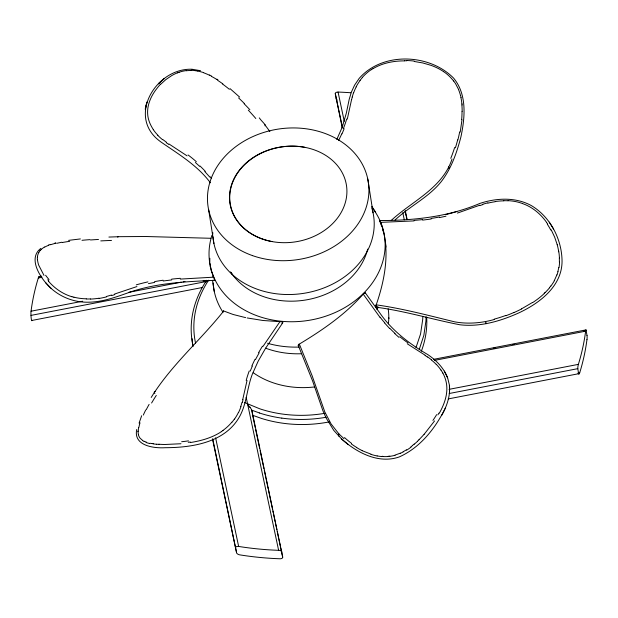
<?xml version="1.0" encoding="UTF-8"?>
<svg xmlns="http://www.w3.org/2000/svg" width="618" height="618" viewBox="0 0 618 618"><rect width="100%" height="100%" fill="white"/><g stroke="black" fill="none" stroke-linecap="round" stroke-linejoin="round"><path stroke-width="0.93" d="M117.86 237.297L117.953 236.686L145.755 236.509L210.846 238.285M136.732 429.471C133.187 445.748 153.797 448.444 165.176 447.71C192.584 447.625 225.694 442.457 239.985 415.875L240.047 415.775C246.829 402.751 247.1 387.656 252.368 374.083L258.193 361.136L265.578 348.266L282.82 322.689L282.395 321.986L280.742 321.553M209.842 258.285L209.78 262.102M214.817 280.309L211.194 270.46L209.842 263.098M37.443 257.297L37.551 256.169A41.553 21.29 20.2 0 1 37.752 255.087A44.264 22.681 18.1 0 1 38.81 252.523M462.001 119.699L460.209 132.097M39.413 277.034A3.121 0.703 -81.4 0 0 38.301 278.015A280.016 227.965 -8.9 0 0 31.047 311.202C30.661 312.893 31.163 322.712 32.229 320.487M449.047 389.348L578.371 364.365A280.016 227.965 -8.9 0 0 585.632 331.178L586.003 329.842L587 335.435M558.772 267.54L557.892 271.665M351.565 99.598L347.293 119.119M242.704 399.691L247.03 380.518M375.86 305.949L375.79 307.123L376.478 306.806M242.055 402.295L240.742 406.59M352.214 96.987L353.527 92.723M139.089 423.121L141.661 415.729M342.217 127.215L346.304 113.202L349.247 99.135L351.387 92.082L354.57 85.176L359.104 78.486C382.426 51.572 429.61 53.542 453.743 78.277C467.2 94.708 465.014 117.683 460.881 137.065C456.702 152.893 451.248 168.853 441.02 181.901L440.935 182.009C428.266 197.598 409.51 206.342 395.049 220.039M376.153 305.06C385.261 278.741 390.692 248.915 380.518 222.117M556.895 274.863L554.269 280.688M344.141 128.729L342.024 133.874M250.213 371.124L252.345 366.065M365.138 293.558L365.029 292.577L363.871 293.38M419.29 349.301L423.848 335.381L425.902 321.198A117.938 96.014 -8.9 0 0 426.026 316.802M282.797 322.735L281.847 323.191M452.021 159.089C442.38 188.289 412.415 200.912 391.318 220.34M416.022 347.509L420.564 333.952L422.704 319.552A114.987 93.612 -8.9 0 0 422.812 316.501M336.802 139.459L342.287 127.022M298.556 344.597L298.2 345.269L312.569 380.889L322.874 410.661L326.049 417.845L333.805 430.452L341.8 439.182C356.887 452.623 378.409 464.056 398.942 457.042L399.097 456.996C420.17 447.695 435.335 428.39 445.323 408.158M441.685 415.404C446.799 406.281 450.514 395.953 449.417 385.346L449.518 392.886L449.433 385.223L447.656 377.915L444.334 371.063M363.407 293.905C345.408 314.431 322.588 330.082 299.344 344.079L312.16 375.837L324.798 411.905L331.063 423.909L338.811 433.774L338.54 435.929A1.244 0.772 -43.5 0 0 339.035 435.984M255.551 359.429L259.143 352.847M38.741 252.492L39.977 250.63M439.336 413.187C444.095 404.697 447.772 395.01 446.667 385.114A46.674 38.942 -15.5 0 0 446.412 383.322A44.419 37.088 -14.7 0 0 445.624 379.846A47.903 39.992 -12.8 0 0 442.89 373.133M151.209 397.451C171.078 365.292 200.348 340.41 223.708 310.985L233.117 314.477L245.655 317.637M263.021 346.374L280.031 321.522M208.621 280.201C200.201 292.832 194.794 307.617 193.967 322.828A114.948 93.581 -8.9 0 0 195.512 342.99L195.574 343.284M434.554 420.935L424.157 434.284M550.754 286.057L549.394 287.764M206.458 280.271L205.918 282.256M160.641 84.28L165.925 79.529L171.765 75.574A62.82 51.549 49.6 0 1 176.586 73.179L177.42 72.847M40.749 248.459C28.652 257.629 38.563 274.709 46.195 283.291M418.934 439.738L419.692 438.989A62.82 34.531 -44.6 0 0 424.118 434.253M544.219 293.264L544.991 292.523M41.267 249.278L44.442 246.991M414.176 444.072L412.523 445.439M221.344 431.696C212.067 437.822 201.128 440.835 190.244 442.558M532.5 302.457L521.476 308.892M406.574 449.75L403.121 451.781M373.087 68.629C382.557 62.966 393.743 60.819 404.674 60.888M155.087 391.379L154.237 392.121L154.4 392.886A1.244 0.734 33.6 0 0 154.871 393.349M400.356 453.156L395.056 455.095M48.505 245.083L50.043 244.512M479.692 205.238L457.39 213.079M114.577 294.044L136.933 286.559M111.541 295.025L106.435 296.486M482.728 204.257L487.834 202.828M494.33 319.483C481.453 323.106 467.787 324.249 454.578 321.831C428.622 315.489 402.758 308.567 376.231 304.844M54.956 243.029L55.805 242.812M445.972 216.2L439.653 217.551M148.39 283.654L154.716 282.387M433.419 359.375L585.926 329.904M38.957 276.671L41.777 276.13M38.308 278.015L41.947 277.312M31.047 311.202L82.681 301.229M128.683 292.337L181.252 282.179M183.129 281.816L185.006 281.453M31 315.396L205.817 281.623C197.474 294.4 192.128 309.27 191.302 324.566A117.938 96.014 -8.9 0 0 192.878 345.238L193.133 346.381M31.796 320.472L202.063 287.571M493.334 348.305L495.157 347.957M512.453 344.612L514.276 344.265M583.469 330.893L586.204 330.367M434.485 360.379L585.632 331.178M449.178 393.511L577.807 368.66A3.121 0.633 -80.5 0 1 578.386 364.489M577.876 373.172L579.692 372.816A280.016 227.965 -8.9 0 0 586.953 339.63M448.158 398.934L578.602 373.728L577.807 368.66M326.234 417.243C311.603 419.831 296.563 420.17 281.847 418.108M324.79 413.326C310.754 415.721 296.354 416.014 282.248 414.037A114.948 93.581 -8.9 0 1 259.753 408.799L244.419 402.472M68.583 240.363L80.394 238.934M431.186 219.011L422.642 220.108M163.191 280.997L171.742 279.915M389.803 456.146L388.042 456.316M180.958 443.739L164.89 444.496A62.82 23.391 -11.5 0 1 159.32 444.265M180.286 279.089L213.689 277.165M414.091 220.904L380.611 222.356M209 280.603C182.719 281.793 156.091 283.43 130.946 291.789C117.312 296.594 103.5 301.955 88.845 302.202C72.569 302.696 56.423 295.605 45.995 283.083L51.093 288.367M191.889 69.247C156.03 67.887 126.172 117.072 160.495 141.646L160.649 141.785C178.324 154.06 197.335 165.222 210.421 182.812M252.445 415.582L252.468 414.315M203.144 280.85L214.763 280.363L214.137 279.266M108.907 237.057L118.03 236.748M380.626 223.415C380.333 222.681 380.031 221.947 379.807 221.182C379.784 220.989 379.622 220.711 379.746 220.549C413.813 220.526 448.228 216.879 479.846 203.438C496.447 197.914 515.536 196.964 531.287 205.555L531.333 205.578C550.476 216.972 561.901 239.351 562.056 261.375C561.893 286.443 539.514 303.206 518.911 312.863C500.495 321.121 480.294 327.177 459.9 324.774C431.82 319.321 404.311 310.846 375.821 307.161M279.761 321.522L279.251 321.514M190.947 70.29L194.747 70.514M278.401 321.507L277.389 321.484M277.049 321.476L263.013 320.495L247.154 317.953M259.313 117.876C260.927 120.433 264.265 123.268 265.439 125.354A1.244 0.502 -38 0 1 265.029 125.833M382.109 456.308L382.936 456.362M158.362 444.249L159.259 444.311M414.245 61.476L422.789 62.951L431.032 65.353A62.82 62.688 30.8 0 1 437.026 67.864L437.984 68.343A50.993 50.869 30.7 0 1 439.846 69.332A52.862 52.692 30.7 0 1 443.539 71.603M153.225 443.716L151.611 443.461M192.213 69.278L200.518 70.699M197.806 70.985L203.654 72.576M299.104 345.933L298.216 345.338M71.889 296.733C62.712 294.006 54.569 288.328 48.366 281.09M371.039 454.168L362.202 450.707M259.39 412.94L251.827 410.19L249.996 407.023M146.551 442.225L144.164 441.267M522.542 203.585C532.353 206.968 540.626 213.928 546.559 222.356M209.456 74.994L211.387 75.968M379.746 220.549L380.279 221.514M217.011 79.189L217.922 79.768M425.261 355.28L407.254 343.778M169.008 144.002L187.069 155.86M142.534 440.364L140.147 438.247A42.526 19.645 -24.6 0 1 138.702 435.651L138.37 434.686M443.546 71.595L445.315 72.839A41.553 41.36 31.6 0 1 446.984 74.145A44.264 43.909 34.2 0 1 450.916 77.853L453.712 81.028M166.621 142.379L162.828 139.552M427.648 356.903L431.441 359.761M448.421 166.899L449.572 168.405A1.244 0.463 27.1 0 1 448.907 168.405M230.043 88.652L239.668 97.119M341.63 439.043L348.305 444.659M399.004 337.397L394.809 333.65M195.35 162.457L199.56 166.288M343.925 438.656L338.811 433.774M389.549 328.436L384.589 322.944M204.836 171.572L209.788 177.08M379.931 317.281L363.229 294.114M264.697 124.512L269.857 131.51M365.284 292.824L382.264 316.393C394.384 332.376 410.561 344.512 427.749 354.562C436.308 360.325 443.855 368.019 447.594 377.799M43.994 275.412L38.695 265.137A62.82 31.897 22.3 0 1 37.737 261.414L37.613 260.804A50.993 25.941 22 0 1 37.428 259.622M371.858 206.427L375.667 212.252M549.271 222.156L553.496 228.946M551.202 229.803L554.632 237.073L557.227 244.713M458.564 89.425L455.62 83.778A41.244 40.355 40.7 0 0 453.674 81.051M212.87 276.339L213.102 276.918M380.657 223.5L381.569 225.918M223.43 311.804L223.337 310.877A6.126 1.29 62.6 0 1 223.561 310.792M382.859 229.888L383.314 231.511M460.58 95.481L461.067 97.59M485.478 321.53L486.127 323.693L486.173 323.036M405.277 210.661L407.169 219.591M405.122 211.271L406.072 215.736M406.258 216.624L406.829 219.305M402.781 212.654L404.303 219.83M344.265 121.321L338.061 92.059A280.016 227.965 -8.9 0 1 350.769 92.762M338.061 92.09A3.005 1.7 6.6 0 0 335.25 93.65L342.442 127.362M342.295 127.996L335.296 93.658M255.249 427.679L252.615 415.265L261.321 418.378A117.783 95.883 -8.9 0 0 329.317 421.901M255.628 429.456L259.575 448.081M260.139 450.738L263.901 468.483M264.28 470.252L265.779 477.351M265.972 478.239L267.664 486.219M267.849 487.108L268.227 488.884M268.598 490.653L269.541 495.088M269.734 495.976L271.426 503.964M271.611 504.844L272.553 509.286M272.924 511.055L273.303 512.832M273.488 513.72L275.18 521.7M275.373 522.589L276.879 529.68M277.25 531.457L278.757 538.556M278.942 539.437L280.634 547.424M280.827 548.313L281.198 550.082M281.576 551.859L282.704 557.181A3.005 1.73 7.5 0 1 279.939 558.772A280.016 227.965 -8.9 0 1 239.962 554.894A3.121 1.676 18 0 1 236.501 552.677M246.211 397.467L278.618 550.321A3.005 1.7 6.6 0 1 281.955 552.106M215.612 437.807L238.641 546.436A280.016 227.965 -8.9 0 0 278.618 550.321M212.685 438.672L236.578 552.685L212.723 440.17M558.579 250.769L558.742 251.789M367.756 178.95L373.048 212.77M282.704 557.181L251.827 410.19L252.368 413.681M208.637 209.695L213.928 243.515M212.515 280.278L214.268 291.472M210.236 266.088L210.359 267.053M385.485 242.495L385.964 247.1M462.032 103.94L462.125 104.99M559.336 258.015L559.375 260.132A41.553 36.408 -69 0 1 559.375 262.21M137.899 431.078L137.914 431.611M505.779 315.458A139.653 136.864 36.7 0 1 494.222 319.127M513.836 312.523A149.409 147.269 58.9 0 1 505.887 315.721M521.515 308.969A138.818 136.817 76.6 0 1 513.867 312.6M532.608 302.635A96.045 93.635 -75.4 0 0 539.529 297.644A78.192 75.798 -70.8 0 0 544.35 293.411M549.487 287.849A58.942 56.702 -67.5 0 1 545.076 292.615M554.354 280.734A42.526 40.587 -65.7 0 1 550.823 286.119M557.977 271.681A41.244 38.107 -65.6 0 1 556.972 274.886M559.553 262.202A44.264 39.398 -67.8 0 1 559.012 267.563M559.421 258A52.862 45.933 -69.8 0 0 559.089 253.789A50.993 44.079 -70.3 0 0 558.788 251.773M557.204 244.72A62.82 54.175 -70.6 0 1 558.556 250.777M547.363 224.241A82.766 73.89 -60.7 0 1 550.785 230.074M546.497 222.403A86.319 78.022 -53 0 1 547.618 224.04M522.565 203.538A46.674 39.907 -8.7 0 0 520.572 202.889A44.419 37.814 -8.2 0 0 516.571 201.785A47.903 40.363 -7.4 0 0 508.096 200.657M503.809 200.711A52.831 44.21 -7.1 0 1 508.081 200.796M495.25 201.522A56.315 47.192 -7.1 0 1 503.809 200.842M487.926 203.137A64.241 54.461 -7.1 0 1 495.273 201.7M479.831 205.585A107.547 95.126 -5.7 0 1 482.859 204.604M456.818 211.549A140.456 116.3 -10.3 0 1 445.555 214.608M439.537 216.988A164.836 143.013 -9.6 0 1 431.109 218.44M422.596 219.591A233.457 206.883 -9.7 0 1 414.068 220.387M100.78 240.904A139.653 26.203 -0.6 0 1 111.503 240.433M90.491 239.969A149.409 38.973 0.4 0 1 98.501 239.452M81.993 240.302A138.818 42.789 1.3 0 1 89.865 239.645M62.325 242.511A96.045 38.548 4 0 1 69.68 241.329M56.64 243.361A78.192 33.225 5 0 1 61.9 242.241M50.491 244.767A58.942 26.389 6.2 0 1 55.396 243.33M44.705 247.107A42.526 19.776 7.5 0 1 48.783 245.238M40.062 250.661A41.244 20.595 12.7 0 1 41.367 249.324M37.404 259.622A52.862 26.991 21.3 0 1 37.397 257.281M49.007 279.537A82.766 45.848 16.3 0 1 45.608 275.257M48.83 280.989A86.319 50.475 12.6 0 1 47.748 279.722M73.89 297.227A46.674 35.875 -9.1 0 1 71.927 296.679M73.928 297.165A44.419 34.338 -9.5 0 0 77.899 298.015A47.903 37.52 -10.2 0 0 86.281 298.818M90.506 298.934A52.831 41.73 -10.5 0 1 86.257 298.973M99.089 298.208A56.315 44.411 -10.5 0 1 90.498 299.081M106.559 296.856A64.241 49.934 -10.4 0 1 99.119 298.44M114.817 294.57A107.547 78.339 -11 0 1 111.758 295.558M136.284 284.859A140.456 112.298 -7.6 0 1 147.918 281.893M154.554 281.623A164.836 124.048 -8.4 0 1 163.082 280.224M171.68 279.135A233.457 169.633 -8.4 0 1 180.263 278.309M151.595 403.013A139.653 43.886 -42.1 0 1 156.292 395.412M146.273 409.657A149.409 54.33 -38.7 0 1 149.116 404.373M143.306 415.087A138.818 54.538 -36.1 0 1 145.717 409.997M138.865 427.494A96.045 42.472 -30.2 0 1 140.016 422.812M138.27 430.931A78.192 35.342 -28.4 0 1 138.61 427.602M138.455 434.655A58.942 27.061 -26.4 0 1 138.092 431.542M144.017 441.352A41.244 18.355 -19 0 1 142.418 440.425M149.587 443.492A44.264 18.169 -14.3 0 1 146.08 442.48M151.503 443.539A41.553 16.338 -12.8 0 1 149.981 443.237M156.447 444.249A52.862 20.232 -12.1 0 1 153.032 443.84M158.262 444.334A50.993 19.15 -11.6 0 1 156.532 444.195M188.49 440.873A82.766 38.115 -13.8 0 1 181.653 441.731M190.305 441.994A86.319 44.434 -14.9 0 1 188.212 442.31M223.021 430.452A46.674 36.925 -15 0 1 221.298 431.642M222.974 430.406A44.419 35.35 -14.7 0 0 226.173 427.895A47.903 38.571 -13.9 0 0 231.843 422.187M234.33 419.151A52.831 42.82 -13.2 0 1 231.951 422.241M238.339 412.615A56.315 45.593 -13.3 0 1 234.431 419.197M240.95 406.621A64.241 51.595 -14.7 0 1 238.486 412.646M243.005 399.691A107.547 83.924 -20.8 0 1 242.372 402.31M246.203 380.418A140.456 112.345 -10.3 0 1 249.247 370.939M251.85 365.972A164.836 128.297 -16.5 0 1 255.033 359.305M258.587 352.708A233.457 178.177 -19.2 0 1 262.457 346.204M454.663 147.463A139.653 119.181 76.9 0 1 450.769 158.339M457.668 139.877A149.409 131.912 71.2 0 1 455.389 147.833M459.668 131.935A138.818 125.068 67.1 0 1 457.861 139.962M462.032 111.286A96.045 89.718 57 0 1 461.661 119.645M461.893 104.998A78.192 73.681 53.8 0 1 462.156 111.302M460.935 97.613A58.942 56.029 50.4 0 1 461.909 103.948M458.486 89.456A42.526 40.726 47.6 0 1 460.495 95.496M406.86 60.525A82.766 81.622 18.2 0 1 414.284 61.082M404.674 60.734A86.319 84.063 14.2 0 1 406.86 60.773M371.31 69.687A46.674 38.857 -2.1 0 1 373.056 68.59M371.264 69.641A44.419 36.81 -2.6 0 0 368.027 71.997A47.903 39.313 -3.7 0 0 362.31 77.459M360 80.479A52.831 43.121 -4.5 0 1 362.395 77.513M356.123 86.86A56.315 46.01 -4.4 0 1 360.085 80.518M353.658 92.754A64.241 52.8 -2.8 0 1 356.207 86.891M351.627 99.606A107.547 89.54 4.6 0 1 352.291 97.003M346.675 119.019A140.456 116.254 -7.4 0 1 343.392 128.544M341.785 133.797A164.836 138.764 -0.1 0 1 338.564 140.479M351.627 443.423A139.653 99.22 -79.1 0 1 344.512 437.552M356.756 447.502A149.409 108.482 -73 0 1 351.403 443.971M362.233 450.646A138.818 101.553 -68.7 0 1 356.71 447.625M377.15 455.968A96.045 70.012 -59.6 0 1 370.962 454.346M382.024 456.586A78.192 56.624 -57.1 0 1 377.173 455.906M387.996 456.532A58.942 42.217 -54.7 0 1 382.874 456.532M395.041 455.288A42.526 30.05 -52.7 0 1 389.773 456.308M403.145 451.943A41.244 27.107 -48.1 0 1 400.364 453.311M411.047 447.123A44.264 26.528 -45.5 0 1 406.667 450.174M412.569 445.524A41.553 23.893 -44.8 0 1 410.916 446.814M417.498 441.314A52.862 29.695 -44.7 0 1 414.253 444.203M418.989 439.8A50.993 28.219 -44.6 0 1 417.459 441.26M436.64 414.647A82.766 52.136 -42.5 0 1 432.917 420.418M438.873 413.102A86.319 58.208 -40.5 0 1 437.861 414.863M440.974 370.035A52.831 44.056 -11.6 0 1 442.859 373.148M436.262 364.296A56.315 46.983 -11.8 0 1 440.928 370.066M431.287 359.9A64.241 53.859 -13.6 0 1 436.192 364.35M425.091 355.474A107.547 92.314 -20.5 0 1 427.486 357.08M408.104 342.959A140.456 114.345 -11.7 0 1 399.815 336.717M395.049 333.457A164.836 137.783 -18.2 0 1 389.765 328.274M384.744 322.835A233.457 196.802 -22 0 1 380.07 317.188M248.289 110.135A139.653 63.847 39.2 0 1 255.821 118.517M244.125 103.762A149.409 77.768 37.5 0 1 249.865 109.718M238.54 97.86A138.818 78.053 36.5 0 1 244.489 103.631M222.681 84.141A96.045 62.171 35.1 0 1 229.371 89.316M217.606 80.309A78.192 52.399 35 0 1 222.859 83.909M211.271 76.284A58.942 40.873 35 0 1 216.848 79.498M203.631 72.793A42.526 30.321 35.4 0 1 209.386 75.203M194.77 70.63A41.244 31.595 38.9 0 1 197.814 71.109M186.273 70.761A44.264 35.55 44.3 0 1 190.993 70.506M186.219 70.606A41.553 33.797 46.8 0 0 184.419 70.885L182.604 71.232A52.862 43.221 48.2 0 0 179.096 72.283M177.428 72.87A50.993 41.8 49.2 0 1 179.089 72.26M160.533 84.187A82.766 67.601 39.2 0 0 156.648 88.83A86.319 70.29 32.9 0 0 155.558 90.236C150.352 97.389 146.744 106.226 147.764 115.203A46.674 36.833 -3 0 0 148.003 116.902A44.419 35.072 -3.7 0 0 148.799 120.193A47.903 37.891 -5.4 0 0 151.534 126.574A52.831 41.877 -6.4 0 0 153.341 129.587M157.876 135.226A56.315 44.612 -6.3 0 1 153.272 129.618M162.604 139.73A64.241 50.537 -4.8 0 1 157.744 135.303M168.644 144.311A107.547 81.151 0.2 0 1 166.25 142.673M188.073 154.963A140.456 114.253 -6.1 0 1 196.339 161.715M200.016 165.995A164.836 129.286 -0.7 0 1 205.276 171.317M210.244 176.848A233.457 179.707 2.1 0 1 211.441 178.262M377.498 306.628A88.428 71.989 -8.9 0 1 376.432 308.166M299.004 347.069A88.428 71.989 -8.9 0 1 267.532 343.284M222.936 312.129A88.428 71.989 -8.9 0 1 213.11 282.99M372.422 207.996A88.42 71.982 -8.9 0 1 342.009 309.162A88.42 71.982 -8.9 0 1 220.95 289.603A88.459 72.02 -8.9 0 1 211.935 235.296M367.664 249.093A73.689 59.992 -8.9 0 1 305.864 299.962A73.689 59.992 -8.9 0 1 230.553 271.881M363.477 294.106A7.084 2.395 -54.5 0 1 363.909 293.604M298.432 344.543A6.126 3.476 0.9 0 1 299.058 344.11M280.124 321.692A7.084 3.283 10.7 0 1 280.796 321.723M380.286 221.059A7.084 1.506 74.4 0 1 380.564 221.707M375.667 306.041A6.126 2.148 -66.2 0 1 375.983 305.076M232.298 274.438A73.797 60.077 -8.9 0 1 230.885 272.407M378.224 307.061A81.058 65.987 -8.9 0 1 376.98 309.649M301.715 353.728A81.058 65.987 -8.9 0 1 265.601 348.166M235.682 547.594A3.121 1.645 17 0 1 238.641 546.521M247.795 404.767A14.6 2.835 56.4 0 1 249.973 407.54M281.8 418.139A117.938 96.014 -8.9 0 1 259.336 412.971M426.683 317.219A117.899 95.983 -8.9 0 1 421.352 351.194M192.847 345.694A117.899 95.983 -8.9 0 1 192.113 338.695M579.676 372.747A3.121 0.688 -80.3 0 1 578.564 373.875M587.007 335.381A3.005 0.433 -88.3 0 1 586.969 339.699M337.204 99.946A3.005 1.669 7.3 0 1 336.053 98.725M371.75 207.81A81.058 65.987 -8.9 0 1 306.157 292.924A81.058 65.987 -8.9 0 1 212.94 236.764M212.793 234.214A81.058 65.987 -8.9 0 1 212.762 232.515M271.935 241.553A58.949 47.995 -8.9 0 1 232.074 183.932A58.949 47.995 -8.9 0 1 304.728 147.308M388.158 308.768A81.058 65.987 -8.9 0 1 388.374 323.832M314.523 386.945A81.058 65.987 -8.9 0 1 253.21 372.7M388.606 318.556A5.716 4.658 -8.9 0 1 389.062 318.587M388.521 317.613A9.316 7.586 -8.9 0 1 388.876 317.629M145.276 109.185L146.86 102.186L145.276 109.185M158.486 83.77L163.886 78.849L158.486 83.77M252.6 255.643A81.058 65.987 -8.9 0 0 368.745 185.701A81.058 65.987 -8.9 0 0 243.245 141.622A81.058 65.987 -8.9 0 0 252.6 255.643M262.318 239.004A58.949 47.995 -8.9 0 0 346.791 188.142A58.949 47.995 -8.9 0 0 255.512 156.084A58.949 47.995 -8.9 0 0 262.318 239.004"/></g></svg>
